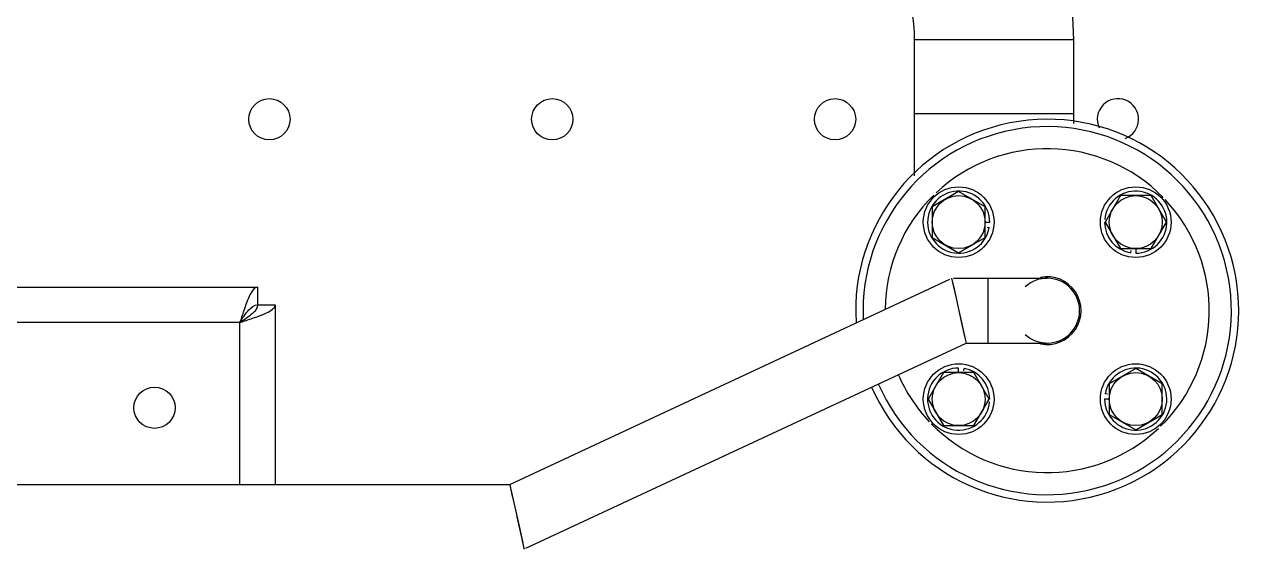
# Model space of a CAD drawing. Header units: millimetres. Extents: x 32496 to 166256, y 3504 to 23939.
# Drawn here: x 98440 to 98852.1, y 7910.2 to 8088.3 of the extents above; entities that cross this region are included whole.
import ezdxf

# ---------------------------------------------------------------- set-up
doc = ezdxf.new("R2010")
doc.units = ezdxf.units.MM
doc.layers.get('0').update_dxf_attribs({"lineweight": 35})
doc.layers.add('变压器模型_1__0', color=7, linetype='Continuous')

# ---------------------------------------------------------------- blocks, each defined once
blk = doc.blocks.new('gtrytrgtrr')
at = {"layer": '变压器模型_1__0', "color": 6, "linetype": 'Continuous'}
for p, q in [((66965.26, -73039.48), (66965.26, -72993.29)), ((67019.26, -73021.73), (67019.26, -72993.29)), ((66980.21, -73044.85), (66971.21, -73050.04)), ((66989.21, -73050.04), (66980.21, -73044.85)), ((67035.12, -73046.24), (67029.92, -73055.24)), ((67045.51, -73046.24), (67035.12, -73046.24)), ((67050.71, -73055.24), (67045.51, -73046.24)), ((66971.21, -73050.04), (66971.21, -73060.44)), ((66989.21, -73060.44), (66989.21, -73050.04)), ((66989.21, -73055.24), (66990.76, -73055.24)), ((66989.83, -73056.94), (66990.6, -73057.07)), ((67029.92, -73055.24), (67035.12, -73064.24)), ((67045.51, -73064.24), (67050.71, -73055.24)), ((66971.21, -73060.44), (66980.21, -73065.63)), ((66980.21, -73065.63), (66989.21, -73060.44)), ((67035.12, -73064.24), (67045.51, -73064.24)), ((67038.62, -73064.86), (67038.48, -73065.63)), ((67040.31, -73064.24), (67040.31, -73065.79)), ((66190.26, -73077.29), (66742.26, -73077.29)), ((66742.26, -73077.29), (66742.26, -73083.29)), ((66827.82, -73144.29), (66977.22, -73074.57)), ((66977.82, -73074.29), (66978.48, -73077.25)), ((66977.82, -73074.29), (66978.01, -73075.12)), ((66978.48, -73077.25), (66979.31, -73081.02)), ((66978.49, -73074.29), (67010.26, -73074.29)), ((66979.31, -73081.02), (66981.21, -73089.54)), ((66742.26, -73083.29), (66748.26, -73083.29)), ((66748.26, -73083.29), (66748.26, -73144.29)), ((66980.26, -73085.29), (66982.05, -73093.34)), ((66981.21, -73089.54), (66981.99, -73093.1)), ((66981.99, -73093.1), (66982.52, -73095.47)), ((66982.05, -73093.34), (66982.52, -73095.47)), ((66833.31, -73166.01), (66982.7, -73096.29)), ((66982.52, -73095.47), (66982.7, -73096.29)), ((66982.7, -73096.29), (67010.26, -73096.29)), ((66975.01, -73106.34), (66969.82, -73115.34)), ((66985.41, -73106.34), (66975.01, -73106.34)), ((66980.21, -73106.34), (66980.21, -73104.79)), ((66981.91, -73105.73), (66982.04, -73104.95)), ((66990.6, -73115.34), (66985.41, -73106.34)), ((67040.31, -73104.95), (67031.31, -73110.15)), ((67049.31, -73110.15), (67040.31, -73104.95)), ((67031.31, -73110.15), (67031.31, -73120.54)), ((67049.31, -73120.54), (67049.31, -73110.15)), ((67030.7, -73113.65), (67029.92, -73113.51)), ((66969.82, -73115.34), (66975.01, -73124.34)), ((66985.41, -73124.34), (66990.6, -73115.34)), ((67031.31, -73115.34), (67029.76, -73115.34)), ((67031.31, -73120.54), (67040.31, -73125.74)), ((67040.31, -73125.74), (67049.31, -73120.54)), ((66975.01, -73124.34), (66985.41, -73124.34)), ((65790.26, -73144.29), (66827.82, -73144.29)), ((66827.82, -73144.29), (66828.01, -73145.12)), ((66827.82, -73144.29), (66828.48, -73147.25)), ((66828.48, -73147.25), (66829.31, -73151.02)), ((66830.26, -73155.29), (66832.05, -73163.34)), ((66832, -73163.1), (66832.52, -73165.47)), ((66832.05, -73163.34), (66832.52, -73165.47)), ((66832.52, -73165.47), (66832.7, -73166.29))]:
    blk.add_line(p, q, dxfattribs=at)
at = {"layer": '变压器模型_1__0', "color": 9, "linetype": 'Continuous'}
for p, q in [((67019.26, -72993.29), (66965.26, -72993.29)), ((66965.26, -73018.29), (67019.26, -73018.29)), ((66990.26, -73096.29), (66990.26, -73074.29)), ((66736.26, -73089.29), (66190.26, -73089.29)), ((66736.26, -73144.29), (66736.26, -73089.29))]:
    blk.add_line(p, q, dxfattribs=at)
at = {"layer": '变压器模型_1__0', "color": 6, "linetype": 'Continuous'}
for points in [[(66978.01, -73075.12), (66978.53, -73077.48), (66979.31, -73081.02)], [(66828.01, -73145.12), (66828.53, -73147.48), (66829.31, -73151.02)], [(66829.31, -73151.02), (66831.21, -73159.54), (66832, -73163.1)]]:
    blk.add_lwpolyline(points, dxfattribs=at)
for centre, radius in [((66746.26, -73020.29), 7), ((66842.26, -73020.29), 7), ((66938.26, -73020.29), 7), ((66980.21, -73055.24), 12), ((67040.31, -73055.24), 12), ((66980.21, -73055.24), 9), ((67040.31, -73055.24), 9), ((66980.21, -73115.34), 12), ((66980.21, -73115.34), 9), ((67040.31, -73115.34), 12), ((67040.31, -73115.34), 9), ((66707.26, -73118.29), 7)]:
    blk.add_circle(centre, radius, dxfattribs=at)
for centre, radius, start, end in [((67034.26, -73020.29), 7, 290.351, 204.6605), ((67010.26, -73085.29), 65, 203.5388, 183.5002), ((67010.26, -73085.29), 62.5, 203.4652, 182.6121), ((67010.26, -73085.29), 55, 44.3539, 133.326), ((66980.21, -73055.24), 10.55, 0, 350), ((67040.31, -73055.24), 10.55, 270, 175.0062), ((67010.26, -73085.29), 55, 134.4357, 179.4506), ((67010.26, -73085.29), 55, 314.4357, 43.2863), ((67040.31, -73055.24), 10.55, 179.7779, 260), ((67010.26, -73085.29), 11.5, 258.5496, 101.5199), ((66805.65, -73108.03), 71.78, 159.7499, 161.0347), ((67010.26, -73085.29), 55, 203.2524, 223.2863), ((66980.21, -73115.34), 10.55, 90, 355.0062), ((66980.21, -73115.34), 10.55, 359.7779, 80), ((67040.31, -73115.34), 10.55, 180, 170), ((67010.26, -73085.29), 55, 224.3539, 313.326)]:
    blk.add_arc(centre, radius, start, end, dxfattribs=at)
at = {"layer": '变压器模型_1__0', "color": 9, "linetype": 'Continuous'}
blk.add_arc((67010.26, -73085.29), 11, 227.3965, 132.6035, dxfattribs=at)
at = {"layer": '变压器模型_1__0', "color": 6, "linetype": 'Continuous'}
for points, knots in [([(67019.26, -72993.29), (67019.26, -72979.37), (67013.7, -72951.24), (66989.89, -72915.67), (66954.34, -72891.86), (66926.2, -72886.29), (66912.29, -72886.29)], [0, 0, 0, 0, 0.250041, 0.500032, 0.750004, 1, 1, 1, 1]), ([(66965.26, -72993.29), (66965.26, -72986.4), (66962.51, -72972.46), (66950.71, -72954.85), (66933.11, -72943.05), (66919.18, -72940.29), (66912.29, -72940.29)], [0, 0, 0, 0, 0.25012, 0.500126, 0.750058, 1, 1, 1, 1]), ([(66742.26, -73077.29), (66741.42, -73077.29), (66739.6, -73079.59), (66738.85, -73081.7), (66738.3, -73083.18)], [0, 0, 0, 0, 0.347751, 1, 1, 1, 1]), ([(66742.26, -73083.29), (66742.26, -73084.45), (66740.12, -73086.97), (66737.72, -73088.36), (66736.26, -73089.29)], [0, 0, 0, 0, 0.40088, 1, 1, 1, 1]), ([(66736.26, -73089.29), (66737.19, -73087.83), (66738.58, -73085.43), (66741.1, -73083.29), (66742.26, -73083.29)], [0, 0, 0, 0, 0.59912, 1, 1, 1, 1]), ([(66737.76, -73084.7), (66737.64, -73085.07), (66737.12, -73086.59), (66736.63, -73088.13), (66736.26, -73089.29)], [0, 0, 0, 0, 0.242279, 1, 1, 1, 1]), ([(66742.37, -73087.25), (66743.37, -73086.88), (66745.09, -73086.19), (66746.74, -73085.3), (66747.35, -73084.79)], [0, 0, 0, 0, 0.574777, 1, 1, 1, 1]), ([(66747.35, -73084.79), (66747.49, -73084.68), (66747.92, -73084.28), (66748.26, -73083.7), (66748.26, -73083.29)], [0, 0, 0, 0, 0.305865, 1, 1, 1, 1]), ([(66736.26, -73089.29), (66736.79, -73089.12), (66738.84, -73088.47), (66740.88, -73087.8), (66742.37, -73087.25)], [0, 0, 0, 0, 0.260384, 1, 1, 1, 1])]:
    blk.add_open_spline(points, degree=3, knots=knots, dxfattribs=at)

msp = doc.modelspace()

# ---------------------------------------------------------------- block references
msp.add_blockref('gtrytrgtrr', (31776.885, 81076.369))

doc.saveas('drawing.dxf')
